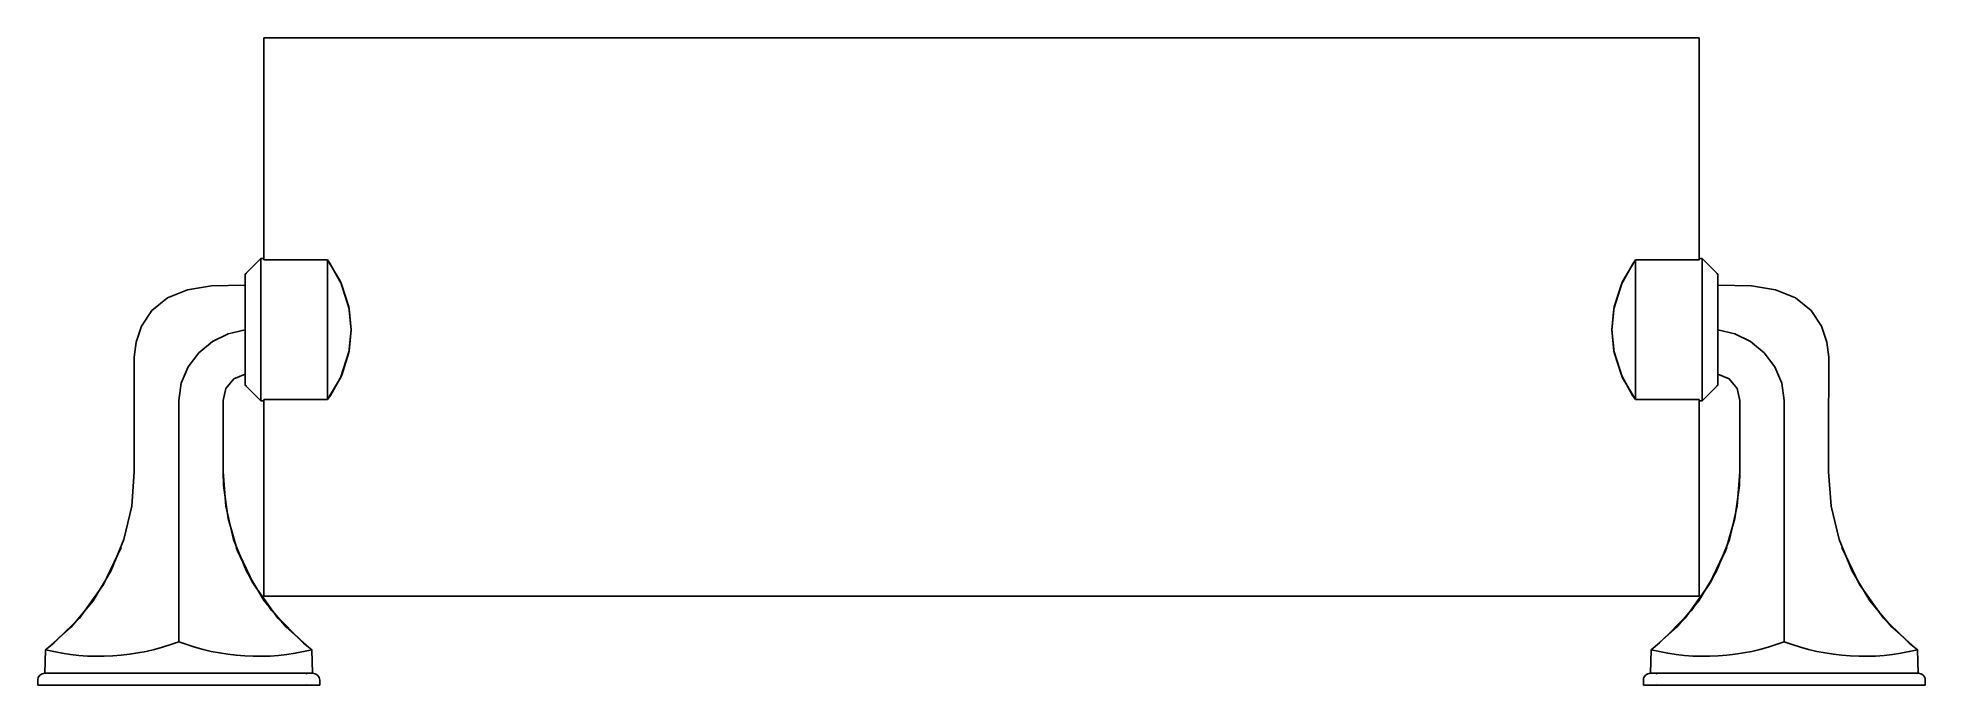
# Model space of a CAD drawing. Extents: x -97.526 to -97.097, y -1.459 to -1.313.
import ezdxf

# ---------------------------------------------------------------- set-up
doc = ezdxf.new("R2010")
doc.units = 0
doc.header["$LTSCALE"] = 0.094068
doc.header["$MEASUREMENT"] = 0
doc.linetypes.add('CONTINU', pattern=[0])
doc.layers.get('0').update_dxf_attribs({"linetype": 'CONTINUOUS'})

msp = doc.modelspace()

# ---------------------------------------------------------------- linework, layer by layer
at = {"linetype": 'CONTINU'}
for points in [[(-97.47427, -1.3126), (-97.47427, -1.36299)], [(-97.47427, -1.3126), (-97.45219, -1.3126)], [(-97.45279, -1.3126), (-97.47427, -1.3126)], [(-97.33345, -1.3126), (-97.45279, -1.3126)], [(-97.45219, -1.3126), (-97.33286, -1.3126)], [(-97.31138, -1.3126), (-97.33345, -1.3126)], [(-97.33286, -1.3126), (-97.31138, -1.3126)], [(-97.31138, -1.3126), (-97.2893, -1.3126)], [(-97.28989, -1.3126), (-97.31138, -1.3126)], [(-97.17056, -1.3126), (-97.28989, -1.3126)], [(-97.2893, -1.3126), (-97.16997, -1.3126)], [(-97.14849, -1.3126), (-97.17056, -1.3126)], [(-97.16997, -1.3126), (-97.14849, -1.3126)], [(-97.14849, -1.3126), (-97.14849, -1.36299)], [(-97.47849, -1.3662), (-97.47496, -1.36267)], [(-97.47849, -1.3662), (-97.47825, -1.36596)], [(-97.47849, -1.3662), (-97.47849, -1.3788)], [(-97.47849, -1.37119), (-97.47849, -1.3662)], [(-97.47496, -1.36267), (-97.47427, -1.36267)], [(-97.47496, -1.3788), (-97.47496, -1.36267)], [(-97.47427, -1.36267), (-97.47427, -1.36299)], [(-97.47427, -1.36299), (-97.45985, -1.36299)], [(-97.45985, -1.36299), (-97.45689, -1.3679), (-97.45493, -1.37407), (-97.4545, -1.3788)], [(-97.4545, -1.3788), (-97.45503, -1.37361), (-97.45664, -1.36847), (-97.45921, -1.36385), (-97.45985, -1.36299)], [(-97.45985, -1.3788), (-97.45985, -1.36299)], [(-97.16826, -1.3788), (-97.16773, -1.37361), (-97.16612, -1.36847), (-97.16354, -1.36385), (-97.16291, -1.36299)], [(-97.16291, -1.36299), (-97.16586, -1.3679), (-97.16782, -1.37407), (-97.16826, -1.3788)], [(-97.16291, -1.3788), (-97.16291, -1.36299)], [(-97.14849, -1.36299), (-97.16291, -1.36299)], [(-97.14849, -1.36267), (-97.14849, -1.36299)], [(-97.14779, -1.36267), (-97.14849, -1.36267)], [(-97.14426, -1.3662), (-97.14779, -1.36267)], [(-97.14779, -1.36267), (-97.14779, -1.3788)], [(-97.14426, -1.3662), (-97.14451, -1.36596)], [(-97.14426, -1.37119), (-97.14426, -1.3662)], [(-97.14426, -1.3788), (-97.14426, -1.3662)], [(-97.47849, -1.3788), (-97.47849, -1.36872)], [(-97.47849, -1.36872), (-97.47849, -1.37119)], [(-97.47849, -1.36872), (-97.47849, -1.37385)], [(-97.14426, -1.36872), (-97.14426, -1.3788)], [(-97.14426, -1.36872), (-97.14426, -1.37385)], [(-97.14426, -1.36872), (-97.14426, -1.37119)], [(-97.47849, -1.3788), (-97.47849, -1.37119)], [(-97.14426, -1.3788), (-97.14426, -1.37119)], [(-97.49361, -1.39484), (-97.49304, -1.39092), (-97.49145, -1.38725), (-97.48903, -1.38405), (-97.48594, -1.38149), (-97.48237, -1.37971), (-97.47849, -1.3788)], [(-97.47849, -1.38646), (-97.47849, -1.3788)], [(-97.47849, -1.38888), (-97.47849, -1.3788)], [(-97.47849, -1.3788), (-97.47849, -1.3914)], [(-97.47496, -1.39493), (-97.47496, -1.3788)], [(-97.4545, -1.3788), (-97.45502, -1.38398), (-97.45662, -1.38909), (-97.45918, -1.3937), (-97.45985, -1.39461)], [(-97.45985, -1.39461), (-97.45689, -1.3897), (-97.45494, -1.38356), (-97.4545, -1.3788)], [(-97.45985, -1.39461), (-97.45985, -1.3788)], [(-97.16291, -1.39461), (-97.16586, -1.3897), (-97.16781, -1.38356), (-97.16826, -1.3788)], [(-97.16826, -1.3788), (-97.16773, -1.38398), (-97.16613, -1.38909), (-97.16357, -1.3937), (-97.16291, -1.39461)], [(-97.16291, -1.3788), (-97.16291, -1.39461)], [(-97.14779, -1.39493), (-97.14779, -1.3788)], [(-97.12914, -1.39484), (-97.12972, -1.39092), (-97.13131, -1.38725), (-97.13373, -1.38405), (-97.13681, -1.38149), (-97.14038, -1.37971), (-97.14426, -1.3788)], [(-97.14426, -1.38641), (-97.14426, -1.3788)], [(-97.14426, -1.3914), (-97.14426, -1.3788)], [(-97.14426, -1.38888), (-97.14426, -1.3788)], [(-97.47849, -1.38376), (-97.47849, -1.38888)], [(-97.14426, -1.38376), (-97.14426, -1.38888)], [(-97.47849, -1.38646), (-97.47849, -1.38888)], [(-97.47849, -1.3914), (-97.47849, -1.38646)], [(-97.14426, -1.3914), (-97.14426, -1.38641)], [(-97.14426, -1.38641), (-97.14426, -1.38888)], [(-97.48353, -1.39484), (-97.48288, -1.39211), (-97.48107, -1.38997), (-97.47849, -1.38888)], [(-97.47849, -1.3914), (-97.47496, -1.39493)], [(-97.47849, -1.3914), (-97.47825, -1.39164)], [(-97.14426, -1.3914), (-97.14779, -1.39493)], [(-97.14426, -1.3914), (-97.14451, -1.39164)], [(-97.13922, -1.39484), (-97.13987, -1.39211), (-97.14168, -1.38997), (-97.14426, -1.38888)], [(-97.50369, -1.39484), (-97.50369, -1.41105)], [(-97.49361, -1.41105), (-97.49361, -1.39484)], [(-97.48353, -1.41105), (-97.48353, -1.39484)], [(-97.47496, -1.39493), (-97.47427, -1.39493)], [(-97.47427, -1.39461), (-97.47427, -1.39493)], [(-97.47427, -1.39461), (-97.45985, -1.39461)], [(-97.47427, -1.39461), (-97.47427, -1.43927)], [(-97.14849, -1.39461), (-97.16291, -1.39461)], [(-97.14849, -1.39493), (-97.14849, -1.39461)], [(-97.14849, -1.39461), (-97.14849, -1.43927)], [(-97.14779, -1.39493), (-97.14849, -1.39493)], [(-97.13922, -1.39484), (-97.13922, -1.41105)], [(-97.12914, -1.41105), (-97.12914, -1.39484)], [(-97.11907, -1.39484), (-97.11907, -1.41105)], [(-97.52385, -1.45137), (-97.518, -1.44623), (-97.51302, -1.44026), (-97.50901, -1.43359), (-97.50608, -1.42638), (-97.50429, -1.41881), (-97.50369, -1.41105)], [(-97.49361, -1.41105), (-97.49361, -1.44956)], [(-97.49361, -1.44798), (-97.49361, -1.41105)], [(-97.46734, -1.44788), (-97.47256, -1.44245), (-97.47694, -1.43597), (-97.48024, -1.42897), (-97.48241, -1.42164), (-97.48344, -1.41413), (-97.48353, -1.41105)], [(-97.46337, -1.45137), (-97.46922, -1.44623), (-97.4742, -1.44026), (-97.47821, -1.43359), (-97.48114, -1.42638), (-97.48293, -1.41881), (-97.48353, -1.41105)], [(-97.15938, -1.45137), (-97.15354, -1.44623), (-97.14855, -1.44026), (-97.14454, -1.43359), (-97.14161, -1.42638), (-97.13982, -1.41881), (-97.13922, -1.41105)], [(-97.15542, -1.44788), (-97.1502, -1.44245), (-97.14581, -1.43597), (-97.14252, -1.42897), (-97.14035, -1.42164), (-97.13932, -1.41413), (-97.13922, -1.41105)], [(-97.12914, -1.44798), (-97.12914, -1.41105)], [(-97.12914, -1.44956), (-97.12914, -1.41105)], [(-97.09891, -1.45137), (-97.10475, -1.44623), (-97.10974, -1.44026), (-97.11375, -1.43359), (-97.11668, -1.42638), (-97.11847, -1.41881), (-97.11907, -1.41105)], [(-97.52288, -1.45062), (-97.51611, -1.44419), (-97.51066, -1.43662), (-97.50669, -1.42817)], [(-97.46434, -1.45062), (-97.47111, -1.44419), (-97.47657, -1.43662), (-97.48054, -1.42817)], [(-97.15841, -1.45062), (-97.15165, -1.44419), (-97.14619, -1.43662), (-97.14222, -1.42817)], [(-97.09988, -1.45062), (-97.10664, -1.44419), (-97.1121, -1.43662), (-97.11607, -1.42817)], [(-97.47427, -1.43927), (-97.45219, -1.43927)], [(-97.45279, -1.43927), (-97.47427, -1.43927)], [(-97.31138, -1.43927), (-97.47427, -1.43927)], [(-97.33345, -1.43927), (-97.45279, -1.43927)], [(-97.33286, -1.43927), (-97.45219, -1.43927)], [(-97.31138, -1.43927), (-97.33345, -1.43927)], [(-97.31138, -1.43927), (-97.33286, -1.43927)], [(-97.31138, -1.43927), (-97.14849, -1.43927)], [(-97.31138, -1.43927), (-97.2893, -1.43927)], [(-97.31138, -1.43927), (-97.28989, -1.43927)], [(-97.28989, -1.43927), (-97.17056, -1.43927)], [(-97.2893, -1.43927), (-97.16997, -1.43927)], [(-97.14849, -1.43927), (-97.17056, -1.43927)], [(-97.16997, -1.43927), (-97.14849, -1.43927)], [(-97.52385, -1.45137), (-97.52196, -1.44988), (-97.51994, -1.44783)], [(-97.46734, -1.44788), (-97.46526, -1.44988), (-97.46337, -1.45137)], [(-97.15938, -1.45137), (-97.15746, -1.44985), (-97.15542, -1.44788)], [(-97.09891, -1.45137), (-97.1008, -1.44988), (-97.10282, -1.44783)], [(-97.52385, -1.45137), (-97.524, -1.45671)], [(-97.46337, -1.45137), (-97.46322, -1.45671)], [(-97.15938, -1.45137), (-97.15953, -1.45671)], [(-97.09891, -1.45137), (-97.09876, -1.45671)], [(-97.52259, -1.45671), (-97.524, -1.45671)], [(-97.49361, -1.45671), (-97.524, -1.45671)], [(-97.524, -1.45671), (-97.5185, -1.45671)], [(-97.49361, -1.45671), (-97.52259, -1.45671)], [(-97.51976, -1.45671), (-97.5185, -1.45671)], [(-97.50509, -1.45671), (-97.5185, -1.45671)], [(-97.46463, -1.45671), (-97.49361, -1.45671)], [(-97.46322, -1.45671), (-97.49361, -1.45671)], [(-97.46872, -1.45671), (-97.48213, -1.45671)], [(-97.46896, -1.45671), (-97.46747, -1.45671)], [(-97.46463, -1.45671), (-97.46472, -1.45691)], [(-97.46322, -1.45671), (-97.46463, -1.45671)], [(-97.15953, -1.45671), (-97.12914, -1.45671)], [(-97.15953, -1.45671), (-97.15812, -1.45671)], [(-97.15812, -1.45671), (-97.12914, -1.45671)], [(-97.15812, -1.45671), (-97.15803, -1.45691)], [(-97.1538, -1.45671), (-97.15528, -1.45671)], [(-97.15404, -1.45671), (-97.14063, -1.45671)], [(-97.12914, -1.45671), (-97.09876, -1.45671)], [(-97.12914, -1.45671), (-97.10017, -1.45671)], [(-97.11766, -1.45671), (-97.10425, -1.45671)], [(-97.09876, -1.45671), (-97.10425, -1.45671)], [(-97.10299, -1.45671), (-97.10425, -1.45671)], [(-97.10017, -1.45671), (-97.09876, -1.45671)], [(-97.52561, -1.45832), (-97.52561, -1.45943)], [(-97.51578, -1.45943), (-97.52561, -1.45943)], [(-97.51977, -1.45943), (-97.52261, -1.45943)], [(-97.51578, -1.45943), (-97.52187, -1.45943)], [(-97.51611, -1.45943), (-97.51977, -1.45943)], [(-97.51578, -1.45943), (-97.51977, -1.45943)], [(-97.51778, -1.45943), (-97.51919, -1.45943)], [(-97.51292, -1.45943), (-97.51811, -1.45943)], [(-97.51292, -1.45943), (-97.51778, -1.45943)], [(-97.50973, -1.45943), (-97.51611, -1.45943)], [(-97.49361, -1.45943), (-97.51611, -1.45943)], [(-97.51611, -1.45943), (-97.5156, -1.45943)], [(-97.50973, -1.45943), (-97.51578, -1.45943)], [(-97.48555, -1.45943), (-97.51292, -1.45943)], [(-97.51005, -1.45943), (-97.51062, -1.45943)], [(-97.51005, -1.45943), (-97.50769, -1.45943)], [(-97.47749, -1.45943), (-97.50973, -1.45943)], [(-97.49361, -1.45943), (-97.50607, -1.45943)], [(-97.47749, -1.45943), (-97.49361, -1.45943)], [(-97.49361, -1.45943), (-97.47856, -1.45943)], [(-97.47423, -1.45943), (-97.4858, -1.45943)], [(-97.48555, -1.45943), (-97.475, -1.45943)], [(-97.47829, -1.45943), (-97.48069, -1.45943)], [(-97.47144, -1.45943), (-97.47856, -1.45943)], [(-97.47856, -1.45943), (-97.46463, -1.45943)], [(-97.47829, -1.45943), (-97.47773, -1.45943)], [(-97.47144, -1.45943), (-97.47749, -1.45943)], [(-97.475, -1.45943), (-97.46804, -1.45943)], [(-97.47179, -1.45943), (-97.47228, -1.45943)], [(-97.47144, -1.45943), (-97.46161, -1.45943)], [(-97.47144, -1.45943), (-97.46835, -1.45943)], [(-97.46463, -1.45943), (-97.46472, -1.45923)], [(-97.46161, -1.45832), (-97.46161, -1.45943)], [(-97.16114, -1.45832), (-97.16114, -1.45943)], [(-97.15132, -1.45943), (-97.16114, -1.45943)], [(-97.15812, -1.45943), (-97.15803, -1.45923)], [(-97.15812, -1.45943), (-97.1442, -1.45943)], [(-97.14776, -1.45943), (-97.15472, -1.45943)], [(-97.15132, -1.45943), (-97.1544, -1.45943)], [(-97.15132, -1.45943), (-97.1442, -1.45943)], [(-97.15132, -1.45943), (-97.14527, -1.45943)], [(-97.15096, -1.45943), (-97.15047, -1.45943)], [(-97.14853, -1.45943), (-97.13696, -1.45943)], [(-97.13721, -1.45943), (-97.14776, -1.45943)], [(-97.14527, -1.45943), (-97.12914, -1.45943)], [(-97.14527, -1.45943), (-97.11302, -1.45943)], [(-97.14446, -1.45943), (-97.14502, -1.45943)], [(-97.14446, -1.45943), (-97.14207, -1.45943)], [(-97.12914, -1.45943), (-97.1442, -1.45943)], [(-97.10983, -1.45943), (-97.13721, -1.45943)], [(-97.12914, -1.45943), (-97.11668, -1.45943)], [(-97.12914, -1.45943), (-97.10664, -1.45943)], [(-97.1127, -1.45943), (-97.11506, -1.45943)], [(-97.11302, -1.45943), (-97.10664, -1.45943)], [(-97.10697, -1.45943), (-97.11302, -1.45943)], [(-97.1127, -1.45943), (-97.1122, -1.45943)], [(-97.10983, -1.45943), (-97.10464, -1.45943)], [(-97.10983, -1.45943), (-97.10498, -1.45943)], [(-97.10664, -1.45943), (-97.10716, -1.45943)], [(-97.10697, -1.45943), (-97.10088, -1.45943)], [(-97.10697, -1.45943), (-97.09714, -1.45943)], [(-97.10697, -1.45943), (-97.10299, -1.45943)], [(-97.10664, -1.45943), (-97.10299, -1.45943)], [(-97.10498, -1.45943), (-97.10357, -1.45943)], [(-97.10299, -1.45943), (-97.10015, -1.45943)], [(-97.09714, -1.45832), (-97.09714, -1.45943)]]:
    msp.add_lwpolyline(points, dxfattribs=at)
for points in [[(-97.50369, -1.39484, -0.0064), (-97.50372, -1.38505), (-97.5033, -1.38165), (-97.50206, -1.37799), (-97.49969, -1.37446), (-97.49616, -1.37159), (-97.49165, -1.36973), (-97.48615, -1.36888), (-97.47849, -1.36872)], [(-97.11907, -1.39484, 0.0064), (-97.11904, -1.38505), (-97.11946, -1.38165), (-97.1207, -1.37799), (-97.12306, -1.37446), (-97.12659, -1.37159), (-97.13111, -1.36973), (-97.1366, -1.36888), (-97.14426, -1.36872)], [(-97.52385, -1.45137, 0.153952), (-97.49361, -1.44956)], [(-97.49361, -1.44956, 0.153952), (-97.46337, -1.45137)], [(-97.15938, -1.45137, 0.153952), (-97.12914, -1.44956)], [(-97.12914, -1.44956, 0.153951), (-97.09891, -1.45137)], [(-97.524, -1.45671, 0.414213), (-97.52561, -1.45832)], [(-97.46161, -1.45832, 0.414252), (-97.46322, -1.45671)], [(-97.15953, -1.45671, 0.414214), (-97.16114, -1.45832)], [(-97.09714, -1.45832, 0.414283), (-97.09876, -1.45671)]]:
    msp.add_lwpolyline(points, format="xyb", dxfattribs=at)

doc.saveas('drawing.dxf')
